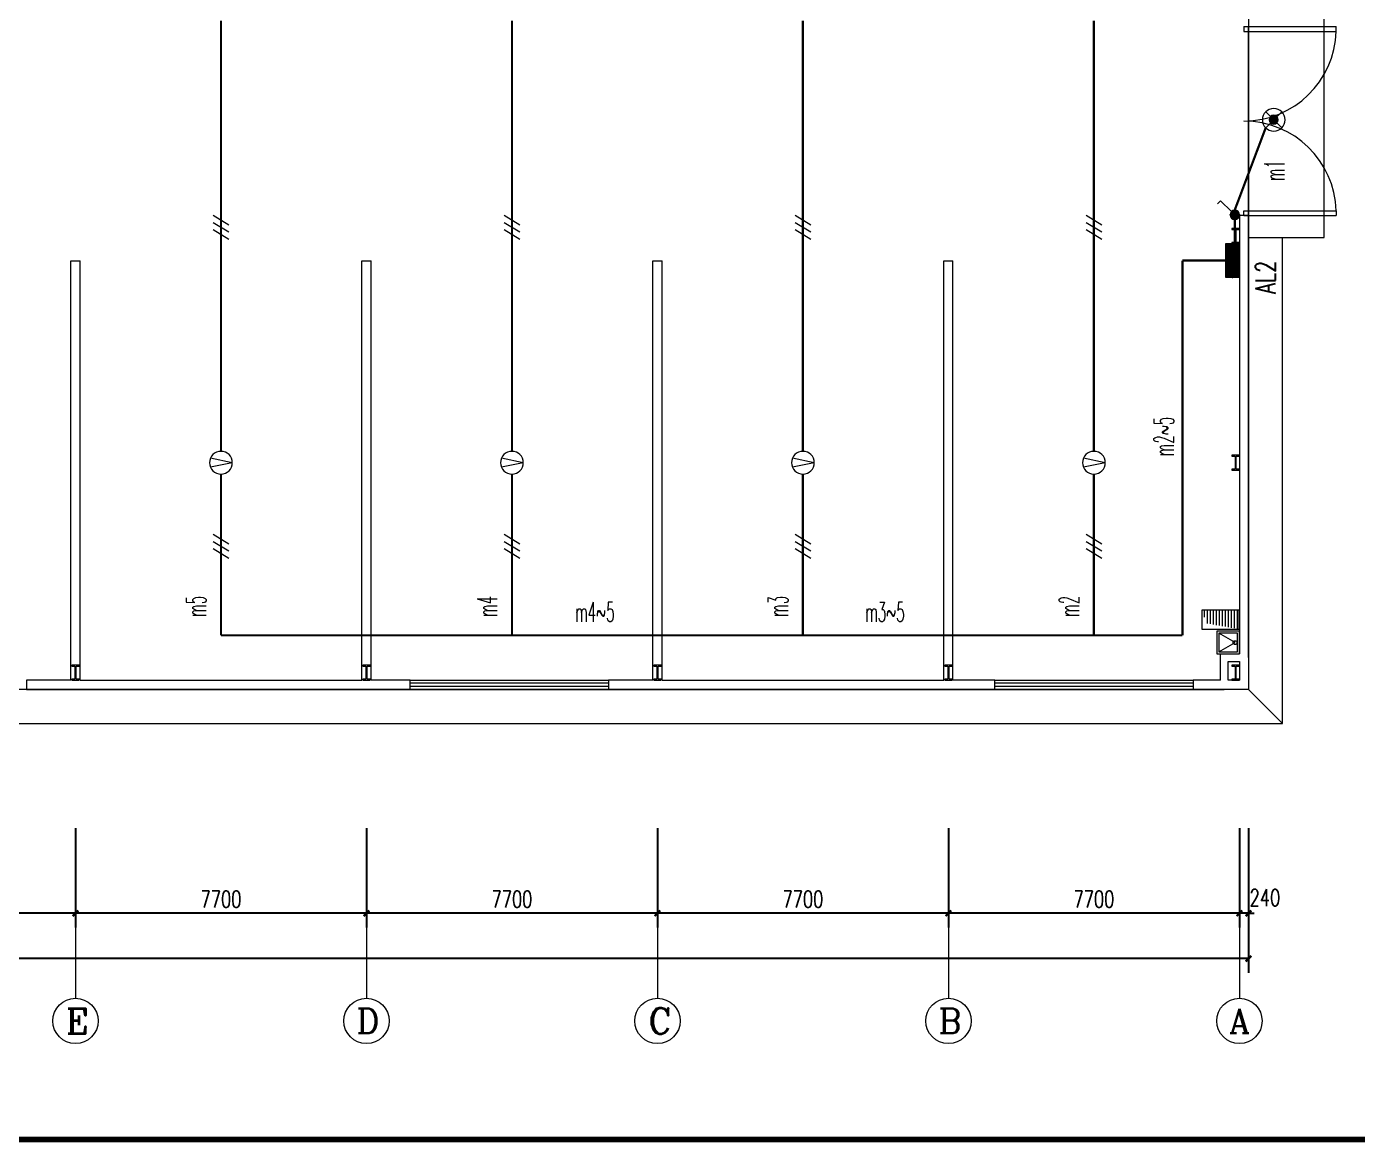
# Model space of a CAD drawing. Header units: inches. Extents: x -3272461 to -2504170, y 403793 to 1071042.
# Drawn here: x -2706341 to -2671127, y 712556 to 742084 of the extents above; entities that cross this region are included whole.
import ezdxf
from ezdxf.enums import TextEntityAlignment as Align

# ---------------------------------------------------------------- set-up
doc = ezdxf.new("R2010")
doc.units = ezdxf.units.IN
doc.header["$LTSCALE"] = 1000
doc.header["$MEASUREMENT"] = 0
doc.header["$PDSIZE"] = -5
doc.layers.get('0').update_dxf_attribs({"lineweight": 18})
for name, color, linetype, lineweight in [('AXIS', 30, 'Continuous', 18), ('DIM-照明', 7, 'Continuous', 18), ('EQUIP-照明', 3, 'Continuous', 18), ('EQUIP-箱柜', 3, 'Continuous', 18), ('jc', 8, 'Continuous', 18), ('PUB_TITLE', 153, 'Continuous', 18), ('TEL_TEXT', 7, 'Continuous', 18), ('WIRE-照明', 1, 'Continuous', 18)]:
    doc.layers.add(name, color=color, linetype=linetype, lineweight=lineweight)
doc.styles.add('_TCH_AXIS', font='complex.shx', dxfattribs={"bigfont": 'gbcbig.shx'})
doc.styles.add('_TCH_DIM', font='simplex.shx', dxfattribs={"width": 0.7, "bigfont": 'gbcbig.shx'})
doc.styles.add('_TCH_DIM_T3', font='simplex.shx', dxfattribs={"width": 0.705882, "bigfont": 'gbcbig.shx'})
doc.styles.add('_TCH_LABEL', font='complex.shx', dxfattribs={"bigfont": 'gbcbig.shx'})
doc.styles.add('_TEL_DIM', font='simplex.shx', dxfattribs={"width": 0.8, "bigfont": 'hztxt.shx'})
doc.styles.get("Standard").update_dxf_attribs({"font": 'gbenor.shx', "bigfont": 'gbcbig.shx'})
doc.dimstyles.new('_TCH_ARCH&&150', dxfattribs={"dimtxt": 446.25, "dimasz": 150, "dimexe": 375, "dimexo": 450, "dimgap": 150, "dimtad": 1, "dimdec": 0, "dimzin": 0, "dimdsep": 46, "dimtxsty": '_TCH_DIM_T3', "dimblk": 'ARCHTICK', "dimcen": 0.09, "dimdle": 300, "dimclrt": 7, "dimazin": 2, "dimtfac": 1, "dimtdec": 0, "dimtix": 1, "dimtmove": 2, "dimatfit": 3, "dimfxl": 1, "dimtolj": 1, "dimarcsym": 0})

# ---------------------------------------------------------------- blocks, each defined once
blk = doc.blocks.new('_ArchTick_0')
at = {"color": 0, "linetype": 'ByBlock'}
blk.add_lwpolyline([(-0.5, -0.5, 0.4, 0.4, 0), (0.5, 0.5, 0.4, 0.4, 0)], format="xyseb", dxfattribs=at)
blk = doc.blocks.new('*X298')
at = {"layer": 'AXIS', "color": 0, "lineweight": -2}
for p, q in [((-2743788, 720869), (-2743788, 717044)), ((-2674008, 720869), (-2674008, 717044)), ((-2674008, 717419), (-2743788, 717419))]:
    blk.add_line(p, q, dxfattribs=at)
at = {"layer": 'AXIS', "color": 0, "lineweight": -2, "xscale": 150, "yscale": 150, "zscale": 150, "rotation": 180}
blk.add_blockref('_ArchTick_0', (-2743788, 717419), dxfattribs=at)
at = {"layer": 'AXIS', "color": 0, "lineweight": -2, "xscale": 150, "yscale": 150, "zscale": 150}
blk.add_blockref('_ArchTick_0', (-2674008, 717419), dxfattribs=at)
at = {"layer": 'AXIS', "color": 7, "insert": (-2708898, 717792), "char_height": 446.2, "width": 2115, "attachment_point": 5, "style": '_TCH_DIM_T3'}
blk.add_mtext('69780', dxfattribs=at)
blk = doc.blocks.new('_ARCHTICK')
at = {"color": 0, "linetype": 'ByBlock', "const_width": 0.4}
blk.add_lwpolyline([(-0.5, -0.5), (0.5, 0.5)], dxfattribs=at)
blk = doc.blocks.new('*X299')
at = {"layer": 'AXIS', "color": 0, "lineweight": -2}
for p, q in [((-2674248, 720869), (-2674248, 718244)), ((-2674008, 720869), (-2674008, 718244)), ((-2674248, 718619), (-2674398, 718619)), ((-2674008, 718619), (-2674248, 718619)), ((-2674008, 718619), (-2673858, 718619))]:
    blk.add_line(p, q, dxfattribs=at)
at = {"layer": 'AXIS', "color": 0, "lineweight": -2, "xscale": 150, "yscale": 150, "zscale": 150}
blk.add_blockref('_ArchTick_0', (-2674248, 718619), dxfattribs=at)
at = {"layer": 'AXIS', "color": 0, "lineweight": -2, "xscale": 150, "yscale": 150, "zscale": 150, "rotation": 180}
blk.add_blockref('_ArchTick_0', (-2674008, 718619), dxfattribs=at)
at = {"layer": 'AXIS', "color": 7, "insert": (-2673574, 719031), "char_height": 446.2, "width": 1215, "attachment_point": 5, "style": '_TCH_DIM_T3'}
blk.add_mtext('240', dxfattribs=at)
blk = doc.blocks.new('*X300')
at = {"layer": 'AXIS', "color": 0, "lineweight": -2}
for p, q in [((-2681948, 720869), (-2681948, 718244)), ((-2674248, 720869), (-2674248, 718244)), ((-2674248, 718619), (-2681948, 718619))]:
    blk.add_line(p, q, dxfattribs=at)
at = {"layer": 'AXIS', "color": 0, "lineweight": -2, "xscale": 150, "yscale": 150, "zscale": 150, "rotation": 180}
blk.add_blockref('_ArchTick_0', (-2681948, 718619), dxfattribs=at)
at = {"layer": 'AXIS', "color": 0, "lineweight": -2, "xscale": 150, "yscale": 150, "zscale": 150}
blk.add_blockref('_ArchTick_0', (-2674248, 718619), dxfattribs=at)
at = {"layer": 'AXIS', "color": 7, "insert": (-2678098, 718992), "char_height": 446.2, "width": 1665, "attachment_point": 5, "style": '_TCH_DIM_T3'}
blk.add_mtext('7700', dxfattribs=at)
blk = doc.blocks.new('*X301')
at = {"layer": 'AXIS', "color": 0, "lineweight": -2}
for p, q in [((-2689648, 720869), (-2689648, 718244)), ((-2681948, 720869), (-2681948, 718244)), ((-2681948, 718619), (-2689648, 718619))]:
    blk.add_line(p, q, dxfattribs=at)
at = {"layer": 'AXIS', "color": 0, "lineweight": -2, "xscale": 150, "yscale": 150, "zscale": 150, "rotation": 180}
blk.add_blockref('_ArchTick_0', (-2689648, 718619), dxfattribs=at)
at = {"layer": 'AXIS', "color": 0, "lineweight": -2, "xscale": 150, "yscale": 150, "zscale": 150}
blk.add_blockref('_ArchTick_0', (-2681948, 718619), dxfattribs=at)
at = {"layer": 'AXIS', "color": 7, "insert": (-2685798, 718992), "char_height": 446.2, "width": 1665, "attachment_point": 5, "style": '_TCH_DIM_T3'}
blk.add_mtext('7700', dxfattribs=at)
blk = doc.blocks.new('*X302')
at = {"layer": 'AXIS', "color": 0, "lineweight": -2}
for p, q in [((-2697348, 720869), (-2697348, 718244)), ((-2689648, 720869), (-2689648, 718244)), ((-2689648, 718619), (-2697348, 718619))]:
    blk.add_line(p, q, dxfattribs=at)
at = {"layer": 'AXIS', "color": 0, "lineweight": -2, "xscale": 150, "yscale": 150, "zscale": 150, "rotation": 180}
blk.add_blockref('_ArchTick_0', (-2697348, 718619), dxfattribs=at)
at = {"layer": 'AXIS', "color": 0, "lineweight": -2, "xscale": 150, "yscale": 150, "zscale": 150}
blk.add_blockref('_ArchTick_0', (-2689648, 718619), dxfattribs=at)
at = {"layer": 'AXIS', "color": 7, "insert": (-2693498, 718992), "char_height": 446.2, "width": 1665, "attachment_point": 5, "style": '_TCH_DIM_T3'}
blk.add_mtext('7700', dxfattribs=at)
blk = doc.blocks.new('*X303')
at = {"layer": 'AXIS', "color": 0, "lineweight": -2}
for p, q in [((-2705048, 720869), (-2705048, 718244)), ((-2697348, 720869), (-2697348, 718244)), ((-2697348, 718619), (-2705048, 718619))]:
    blk.add_line(p, q, dxfattribs=at)
at = {"layer": 'AXIS', "color": 0, "lineweight": -2, "xscale": 150, "yscale": 150, "zscale": 150, "rotation": 180}
blk.add_blockref('_ArchTick_0', (-2705048, 718619), dxfattribs=at)
at = {"layer": 'AXIS', "color": 0, "lineweight": -2, "xscale": 150, "yscale": 150, "zscale": 150}
blk.add_blockref('_ArchTick_0', (-2697348, 718619), dxfattribs=at)
at = {"layer": 'AXIS', "color": 7, "insert": (-2701198, 718992), "char_height": 446.2, "width": 1665, "attachment_point": 5, "style": '_TCH_DIM_T3'}
blk.add_mtext('7700', dxfattribs=at)
blk = doc.blocks.new('*X304')
at = {"layer": 'AXIS', "color": 0, "lineweight": -2}
for p, q in [((-2712748, 720869), (-2712748, 718244)), ((-2705048, 720869), (-2705048, 718244)), ((-2705048, 718619), (-2712748, 718619))]:
    blk.add_line(p, q, dxfattribs=at)
at = {"layer": 'AXIS', "color": 0, "lineweight": -2, "xscale": 150, "yscale": 150, "zscale": 150, "rotation": 180}
blk.add_blockref('_ArchTick_0', (-2712748, 718619), dxfattribs=at)
at = {"layer": 'AXIS', "color": 0, "lineweight": -2, "xscale": 150, "yscale": 150, "zscale": 150}
blk.add_blockref('_ArchTick_0', (-2705048, 718619), dxfattribs=at)
at = {"layer": 'AXIS', "color": 7, "insert": (-2708898, 718992), "char_height": 446.2, "width": 1665, "attachment_point": 5, "style": '_TCH_DIM_T3'}
blk.add_mtext('7700', dxfattribs=at)
blk = doc.blocks.new('*X265')
at = {"color": 0}
for p, q in [((-250, 33), (-83, 200)), ((-250, 68), (-118, 200)), ((-250, 104), (-154, 200)), ((-250, 139), (-189, 200)), ((-250, 174), (-224, 200)), ((-247, 0), (-47, 200)), ((-212, 0), (-12, 200)), ((-177, 0), (23, 200)), ((-141, 0), (59, 200)), ((-106, 0), (94, 200)), ((-71, 0), (129, 200)), ((-35, 0), (165, 200)), ((0, 0), (200, 200)), ((35, 0), (235, 200)), ((71, 0), (250, 179)), ((106, 0), (250, 144)), ((141, 0), (250, 109)), ((177, 0), (250, 73)), ((212, 0), (250, 38)), ((247, 0), (250, 3))]:
    blk.add_line(p, q, dxfattribs=at)
blk = doc.blocks.new('$equip$00001421')
for p, q in [((0.75, 0.6), (-0.75, 0.6)), ((-0.75, 0.6), (-0.75, 0)), ((0.75, 0), (0.75, 0.6)), ((-0.75, 0), (0.75, 0))]:
    blk.add_line(p, q)
blk.add_lwpolyline([(-0.75, 0.3, 0.6, 0.6, 0), (0.75, 0.3, 0.6, 0.6, 0)], format="xyseb")
for p in [(0, 0.6), (-0.75, 0.3), (0, 0), (0.75, 0.3)]:
    blk.add_point(p)
at = {"xscale": 0.00300000000061118, "yscale": 0.00300000000061118, "zscale": 0.00300000000061118}
blk.add_blockref('*X265', (0, 0), dxfattribs=at)
at = {"style": '_TCH_LABEL', "flags": 1}
blk.add_attdef('A', (0, 0), '', height=0.00002, dxfattribs=at)
blk = doc.blocks.new('$equip$00001149')
for points in [[(-0.173, 0.1), (0.173, 0.1), (0.2, 0), (-0.2, 0)], [(-0.173, -0.1), (0.173, -0.1), (0.2, 0), (-0.2, 0)], [(-0.1, 0.173), (0.1, 0.173), (0.173, 0.1), (-0.173, 0.1)], [(0, 0.2), (-0.1, 0.173), (0.1, 0.173)], [(-0.1, -0.173), (0.1, -0.173), (0.173, -0.1), (-0.173, -0.1)], [(0, -0.2), (-0.1, -0.173), (0.1, -0.173)]]:
    blk.add_hatch(color=256).paths.add_polyline_path(points, flags=0)
for p, q in [((-0.354, 0.354), (0.354, -0.354)), ((0.354, 0.354), (-0.354, -0.354))]:
    blk.add_line(p, q)
for radius in [0.5, 0.2]:
    blk.add_circle((0, 0), radius)
at = {"flags": 1}
blk.add_attdef('A', (0, 0), '', height=0.00002, dxfattribs=at)
blk = doc.blocks.new('$equip$00001962')
for points in [[(-0.18, 0.313), (0.18, 0.313), (0.208, 0.208), (-0.208, 0.208)], [(-0.18, 0.104), (0.18, 0.104), (0.208, 0.208), (-0.208, 0.208)], [(-0.104, 0.389), (0.104, 0.389), (0.18, 0.313), (-0.18, 0.313)], [(-0.104, 0.028), (0.104, 0.028), (0.18, 0.104), (-0.18, 0.104)], [(0, 0.417), (-0.104, 0.389), (0.104, 0.389)], [(0, 0), (-0.104, 0.028), (0.104, 0.028)]]:
    blk.add_hatch(color=256).paths.add_polyline_path(points, flags=0)
for p, q in [((0.147, 0.356), (0.625, 0.833)), ((0.625, 0.833), (0.766, 0.692))]:
    blk.add_line(p, q)
blk.add_circle((0, 0.208), 0.208)
for p in [(-0.208, 0.208), (0, 0.417), (0, 0), (0.208, 0.208)]:
    blk.add_point(p)
at = {"layer": 'TEL_TEXT', "style": '_TEL_DIM', "flags": 1}
blk.add_attdef('A', text='', height=0.00002, dxfattribs=at).set_placement((0, 0), align=Align.MIDDLE_CENTER)
blk = doc.blocks.new('$equip$00001177')
for q in [(-0.203, -0.457), (0.203, -0.457)]:
    blk.add_line((0, 0.5), q)
blk.add_circle((0, 0), 0.5)
at = {"style": '_TCH_LABEL', "flags": 1}
blk.add_attdef('A', (0, 0), '', height=0.00002, dxfattribs=at)
blk = doc.blocks.new('$TELECSYS$00000097')
for p, q in [((-0.2, 0.4), (-1, -0.4)), ((0.4, 0.4), (-0.4, -0.4)), ((1, 0.4), (0.2, -0.4))]:
    blk.add_line(p, q)
at = {"width": 0.8}
blk.add_attdef('N', text='', height=1, dxfattribs=at).set_placement((-0.017, 1.056), align=Align.MIDDLE_CENTER)
blk = doc.blocks.new('$TelecSys$00000154')
blk.add_blockref('$TELECSYS$00000097', (0, 0))
at = {"style": '_TEL_DIM', "width": 0.7}
blk.add_attdef('N', text='', height=0.875, dxfattribs=at).set_placement((-0.015, 0.924), align=Align.MIDDLE_CENTER)
blk = doc.blocks.new('$DorLib2D$00000002')
for p, q in [((-0.5, 0), (-0.5, 0.4875)), ((-0.475, 0.4875), (-0.5, 0.4875)), ((-0.475, 0), (-0.475, 0.4875)), ((0.475, 0), (0.475, 0.4875)), ((0.475, 0.4875), (0.5, 0.4875)), ((0.5, 0), (0.5, 0.4875)), ((-0.5, 0), (-0.475, 0)), ((0.5, 0), (0.475, 0))]:
    blk.add_line(p, q)
at = {"lineweight": 13}
for centre, start, end in [((-0.4875, 0), 0, 88.53072), ((0.4875, 0), 91.46928, 180)]:
    blk.add_arc(centre, 0.4875, start, end, dxfattribs=at)
blk = doc.blocks.new('$WINLIB2D$00000001')
at = {"color": 0}
for points in [[(-0.5, 0.5), (-0.5, -0.5)], [(-0.5, 0.5), (0.5, 0.5)], [(0.5, -0.5), (0.5, 0.5)], [(0.5, 0.1667), (-0.5, 0.1667)], [(0.5, -0.1667), (-0.5, -0.1667)], [(-0.5, -0.5), (0.5, -0.5)]]:
    blk.add_lwpolyline(points, dxfattribs=at)

msp = doc.modelspace()

# ---------------------------------------------------------------- hatches: boundary and pattern name
at = {"layer": 'jc'}
h = msp.add_hatch(dxfattribs=at)
h.set_pattern_fill('ANSI31', color=256, style=0, pattern_type=0)
h.set_pattern_definition([(270, (0, 0), (79.375, -5e-14), [])])
h.paths.add_polyline_path([(-2674257.1, 726640.1), (-2674257.1, 726140.1), (-2675110.7, 726293), (-2675247.1, 726640.1)], flags=0)

# ---------------------------------------------------------------- linework, layer by layer
at = {"layer": 'AXIS'}
for p, q in [((-2705047.8, 720868.9), (-2705047.8, 716368.9)), ((-2697347.8, 720868.9), (-2697347.8, 716368.9)), ((-2689647.8, 720868.9), (-2689647.8, 716368.9)), ((-2681947.8, 720868.9), (-2681947.8, 716368.9)), ((-2674247.8, 720868.9), (-2674247.8, 716368.9))]:
    msp.add_line(p, q, dxfattribs=at)
for centre in [(-2705047.8, 715768.9), (-2697347.8, 715768.9), (-2689647.8, 715768.9), (-2681947.8, 715768.9), (-2674247.8, 715768.9)]:
    msp.add_circle(centre, 600, dxfattribs=at)
at = {"layer": 'jc'}
for p, q in [((-2674007.8, 737083.8), (-2674007.8, 742083.8)), ((-2674007.8, 737083.8), (-2674247.8, 737083.8)), ((-2674247.8, 737083.8), (-2674247.8, 725483.8)), ((-2674007.8, 725383.8), (-2674007.8, 737083.8)), ((-2674247.8, 736743.8), (-2674447.8, 736743.8)), ((-2674447.8, 736743.8), (-2674447.8, 736713.8)), ((-2674447.8, 736713.8), (-2674362.8, 736713.8)), ((-2674362.8, 736713.8), (-2674362.8, 736373.8)), ((-2674332.8, 736373.8), (-2674332.8, 736713.8)), ((-2674332.8, 736713.8), (-2674247.8, 736713.8)), ((-2674247.8, 736713.8), (-2674247.8, 736743.8)), ((-2674362.8, 736373.8), (-2674447.8, 736373.8)), ((-2674447.8, 736373.8), (-2674447.8, 736343.8)), ((-2674447.8, 736343.8), (-2674247.8, 736343.8)), ((-2674247.8, 736373.8), (-2674332.8, 736373.8)), ((-2674247.8, 736343.8), (-2674247.8, 736373.8)), ((-2705167.8, 724784.4), (-2705167.8, 735884.4)), ((-2705167.8, 735884.4), (-2704927.8, 735884.4)), ((-2704927.8, 724784.4), (-2704927.8, 735884.4)), ((-2697467.8, 724784.4), (-2697467.8, 735884.4)), ((-2697467.8, 735884.4), (-2697227.8, 735884.4)), ((-2697227.8, 724784.4), (-2697227.8, 735884.4)), ((-2689767.8, 724784.4), (-2689767.8, 735884.4)), ((-2689767.8, 735884.4), (-2689527.8, 735884.4)), ((-2689527.8, 724784.4), (-2689527.8, 735884.4)), ((-2682067.8, 724784.4), (-2682067.8, 735883.8)), ((-2682067.8, 735883.8), (-2681827.8, 735883.8)), ((-2681827.8, 724784.4), (-2681827.8, 735883.8)), ((-2674247.8, 730743.8), (-2674447.8, 730743.8)), ((-2674447.8, 730743.8), (-2674447.8, 730713.8)), ((-2674447.8, 730713.8), (-2674362.8, 730713.8)), ((-2674362.8, 730713.8), (-2674362.8, 730373.8)), ((-2674332.8, 730373.8), (-2674332.8, 730713.8)), ((-2674332.8, 730713.8), (-2674247.8, 730713.8)), ((-2674247.8, 730713.8), (-2674247.8, 730743.8)), ((-2674362.8, 730373.8), (-2674447.8, 730373.8)), ((-2674447.8, 730373.8), (-2674447.8, 730343.8)), ((-2674247.8, 730373.8), (-2674332.8, 730373.8)), ((-2674247.8, 730343.8), (-2674247.8, 730373.8)), ((-2674447.8, 730343.8), (-2674247.8, 730343.8)), ((-2674747.8, 724784.4), (-2674747.8, 725483.8)), ((-2674747.8, 725483.8), (-2674247.8, 725483.8)), ((-2704947.8, 725185), (-2705147.8, 725185)), ((-2705147.8, 725185), (-2705147.8, 725155)), ((-2705147.8, 725155), (-2705062.8, 725155)), ((-2705062.8, 725155), (-2705062.8, 724815)), ((-2705032.8, 724815), (-2705032.8, 725155)), ((-2705032.8, 725155), (-2704947.8, 725155)), ((-2704947.8, 725155), (-2704947.8, 725185)), ((-2697247.8, 725185), (-2697447.8, 725185)), ((-2697447.8, 725185), (-2697447.8, 725155)), ((-2697447.8, 725155), (-2697362.8, 725155)), ((-2697362.8, 725155), (-2697362.8, 724815)), ((-2697332.8, 724815), (-2697332.8, 725155)), ((-2697332.8, 725155), (-2697247.8, 725155)), ((-2697247.8, 725155), (-2697247.8, 725185)), ((-2689547.8, 725185), (-2689747.8, 725185)), ((-2689747.8, 725185), (-2689747.8, 725155)), ((-2689747.8, 725155), (-2689662.8, 725155)), ((-2689662.8, 725155), (-2689662.8, 724815)), ((-2689632.8, 724815), (-2689632.8, 725155)), ((-2689632.8, 725155), (-2689547.8, 725155)), ((-2689547.8, 725155), (-2689547.8, 725185)), ((-2681847.8, 725184.4), (-2682047.8, 725184.4)), ((-2682047.8, 725184.4), (-2682047.8, 725154.4)), ((-2682047.8, 725154.4), (-2681962.8, 725154.4)), ((-2681962.8, 725154.4), (-2681962.8, 724814.4)), ((-2681932.8, 724814.4), (-2681932.8, 725154.4)), ((-2681932.8, 725154.4), (-2681847.8, 725154.4)), ((-2681847.8, 725154.4), (-2681847.8, 725184.4)), ((-2674547.8, 724784.4), (-2674547.8, 725283.8)), ((-2674547.8, 725283.8), (-2674247.8, 725283.8)), ((-2674247.8, 725184.4), (-2674447.8, 725184.4)), ((-2674447.8, 725184.4), (-2674447.8, 725154.4)), ((-2674447.8, 725154.4), (-2674362.8, 725154.4)), ((-2674362.8, 725154.4), (-2674362.8, 724814.4)), ((-2674332.8, 724814.4), (-2674332.8, 725154.4)), ((-2674332.8, 725154.4), (-2674247.8, 725154.4)), ((-2674247.8, 725283.8), (-2674247.8, 724784.4)), ((-2674247.8, 725154.4), (-2674247.8, 725184.4)), ((-2674007.8, 725383.8), (-2674007.8, 724544.4)), ((-2705167.8, 724784.4), (-2706341.1, 724784.4)), ((-2706341.1, 724784.4), (-2706341.1, 724544.4)), ((-2705062.8, 724815), (-2705147.8, 724815)), ((-2705147.8, 724815), (-2705147.8, 724785)), ((-2705147.8, 724785), (-2704947.8, 724785)), ((-2704947.8, 724815), (-2705032.8, 724815)), ((-2704947.8, 724785), (-2704947.8, 724815)), ((-2704927.8, 724784.4), (-2697467.8, 724784.4)), ((-2697362.8, 724815), (-2697447.8, 724815)), ((-2697447.8, 724815), (-2697447.8, 724785)), ((-2697447.8, 724785), (-2697247.8, 724785)), ((-2697247.8, 724815), (-2697332.8, 724815)), ((-2697247.8, 724785), (-2697247.8, 724815)), ((-2696191.1, 724784.4), (-2697227.8, 724784.4)), ((-2696191.1, 724544.4), (-2696191.1, 724784.4)), ((-2689767.8, 724784.4), (-2690941.1, 724784.4)), ((-2690941.1, 724784.4), (-2690941.1, 724544.4)), ((-2689662.8, 724815), (-2689747.8, 724815)), ((-2689747.8, 724815), (-2689747.8, 724785)), ((-2689747.8, 724785), (-2689547.8, 724785)), ((-2689547.8, 724815), (-2689632.8, 724815)), ((-2689547.8, 724785), (-2689547.8, 724815)), ((-2689527.8, 724784.4), (-2682067.8, 724784.4)), ((-2681962.8, 724814.4), (-2682047.8, 724814.4)), ((-2682047.8, 724814.4), (-2682047.8, 724784.4)), ((-2682047.8, 724784.4), (-2681847.8, 724784.4)), ((-2681847.8, 724814.4), (-2681932.8, 724814.4)), ((-2681847.8, 724784.4), (-2681847.8, 724814.4)), ((-2680722.8, 724784.4), (-2681827.8, 724784.4)), ((-2680722.8, 724544.4), (-2680722.8, 724784.4)), ((-2674747.8, 724784.4), (-2675472.8, 724784.4)), ((-2675472.8, 724784.4), (-2675472.8, 724544.4)), ((-2674247.8, 724784.4), (-2674547.8, 724784.4)), ((-2674362.8, 724814.4), (-2674447.8, 724814.4)), ((-2674447.8, 724814.4), (-2674447.8, 724784.4)), ((-2674447.8, 724784.4), (-2674247.8, 724784.4)), ((-2674247.8, 724814.4), (-2674332.8, 724814.4)), ((-2674247.8, 724784.4), (-2674247.8, 724814.4)), ((-2706341.1, 724544.4), (-2705047.8, 724544.4)), ((-2705047.8, 724544.4), (-2697347.8, 724544.4)), ((-2697347.8, 724544.4), (-2696191.1, 724544.4)), ((-2690941.1, 724544.4), (-2689647.8, 724544.4)), ((-2689647.8, 724544.4), (-2681947.8, 724544.4)), ((-2681947.8, 724544.4), (-2680722.8, 724544.4)), ((-2675472.8, 724544.4), (-2674647.8, 724544.4)), ((-2674007.8, 724544.4), (-2674647.8, 724544.4)), ((-2673107.8, 723644.4), (-2674007.8, 724544.4))]:
    msp.add_line(p, q, dxfattribs=at)
for points in [[(-2743787.8, 724544.4), (-2743787.8, 760544.4), (-2674007.8, 760544.4), (-2674007.8, 724544.4)], [(-2672007.8, 736503.8), (-2672007.8, 742583.8), (-2674007.8, 742583.8), (-2674007.8, 736503.8)], [(-2675247.1, 726140.1), (-2674257.1, 726140.1), (-2674257.1, 726640.1), (-2675247.1, 726640.1)], [(-2674247.1, 725483.8), (-2674247.1, 726083.8), (-2674847.1, 726083.8), (-2674847.1, 725483.8)], [(-2674297.1, 725533.8), (-2674297.1, 726033.8), (-2674797.1, 726033.8), (-2674797.1, 725533.8)]]:
    msp.add_lwpolyline(points, close=True, dxfattribs=at)
for points in [[(-2744687.8, 736503.8), (-2744687.8, 723644.4), (-2673107.8, 723644.4), (-2673107.8, 736503.8)], [(-2674797.1, 725533.8), (-2674363.9, 725783.8), (-2674797.1, 726033.8)]]:
    msp.add_lwpolyline(points, dxfattribs=at)
msp.add_circle((-2674363.9, 725780.4), 50, dxfattribs=at)
at = {"layer": 'PUB_TITLE'}
msp.add_lwpolyline([(-2651494.3, 712630.6, 150, 150, 0), (-2651494.3, 772630.6, 150, 150, 0), (-2757694.3, 772630.6, 150, 150, 0), (-2757694.3, 712630.6, 150, 150, 0)], format="xyseb", close=True, dxfattribs=at)
at = {"layer": 'WIRE-照明', "linetype": 'Continuous'}
for points in [[(-2701197.8, 742243.8, 60, 60, 0), (-2701197.8, 730843.8, 60, 60, 0)], [(-2693497.8, 742243.8, 60, 60, 0), (-2693497.8, 730843.8, 60, 60, 0)], [(-2685797.8, 742243.8, 60, 60, 0), (-2685797.8, 730843.8, 60, 60, 0)], [(-2678097.8, 742243.8, 60, 60, 0), (-2678097.8, 730843.8, 60, 60, 0)], [(-2674372.8, 737227.5, 60, 60, 0), (-2673552.6, 739405.9, 60, 60, 0)], [(-2674372.8, 736341.5, 60, 60, 0), (-2674372.8, 737102.5, 60, 60, 0)], [(-2675755, 725974.2, 60, 60, 0), (-2675755, 735893.8, 60, 60, 0)], [(-2675755, 735893.8, 60, 60, 0), (-2674607.8, 735893.8, 60, 60, 0)], [(-2701197.8, 730243.8, 60, 60, 0), (-2701197.8, 725974.2, 60, 60, 0)], [(-2693497.8, 730243.8, 60, 60, 0), (-2693497.8, 725974.2, 60, 60, 0)], [(-2685797.8, 730243.8, 60, 60, 0), (-2685797.8, 725974.2, 60, 60, 0)], [(-2678097.8, 730243.8, 60, 60, 0), (-2678097.8, 725974.2, 60, 60, 0)], [(-2675755, 725974.2, 60, 60, 0), (-2701197.8, 725974.2, 60, 60, 0)]]:
    msp.add_lwpolyline(points, format="xyseb", dxfattribs=at)

# ---------------------------------------------------------------- block references
at = {"layer": 'DIM-照明', "xscale": 315, "yscale": 525, "zscale": 315, "rotation": 270}
for p in [(-2701197.8, 736768.7), (-2693497.8, 736768.7), (-2685797.8, 736768.7), (-2678097.8, 736768.7), (-2701197.8, 728325.6), (-2693497.8, 728325.6), (-2685797.8, 728325.6), (-2678097.8, 728325.6)]:
    msp.add_blockref('$TelecSys$00000154', p, dxfattribs=at)
at = {"layer": 'EQUIP-照明', "xscale": -599.9999999999998, "yscale": 599.9999999999998, "zscale": 599.9999999999998}
for name, p in [('$equip$00001149', (-2673340.5, 739618.1)), ('$equip$00001962', (-2674372.8, 736977.5))]:
    msp.add_blockref(name, p, dxfattribs=at)
at = {"layer": 'EQUIP-照明', "xscale": -599.9999999999998, "yscale": 599.9999999999998, "zscale": 599.9999999999995, "rotation": 270}
for p in [(-2701197.8, 730543.8), (-2693497.8, 730543.8), (-2685797.8, 730543.8), (-2678097.8, 730543.8)]:
    msp.add_blockref('$equip$00001177', p, dxfattribs=at)
at = {"layer": 'EQUIP-箱柜', "xscale": -599.9999999999998, "yscale": 599.9999999999998, "zscale": 599.9999999999998, "rotation": 90}
msp.add_blockref('$equip$00001421', (-2674247.8, 735893.8), dxfattribs=at)
at = {"layer": 'jc', "xscale": -5000, "yscale": -5000, "zscale": 240, "rotation": 90}
msp.add_blockref('$DorLib2D$00000002', (-2674127.8, 739583.8), dxfattribs=at)
at = {"layer": 'jc', "xscale": 5250, "yscale": -240, "zscale": 240}
for p in [(-2693566.1, 724664.4), (-2678097.8, 724664.4)]:
    msp.add_blockref('$WINLIB2D$00000001', p, dxfattribs=at)

# ---------------------------------------------------------------- texts
at = {"layer": 'AXIS', "color": 7, "style": '_TCH_AXIS'}
for s, height, p in [('E', 668.2, (-2705302.3, 715434.8)), ('D', 652.9, (-2697612, 715442.4)), ('C', 683.5, (-2689891.9, 715427.1)), ('B', 652.9, (-2682212, 715442.4)), ('A', 637.8, (-2674521.1, 715450))]:
    msp.add_text(s, height=height, dxfattribs=at).set_placement(p)
at = {"layer": 'TEL_TEXT'}
for s, style, width, p in [('m1', '_TEL_DIM', 0.494118, (-2673056.3, 737999.5)), ('AL2', '_TCH_DIM', 0.705882, (-2673296.4, 735012.8)), ('m2~5', '_TEL_DIM', 0.494118, (-2675987, 730713.1)), ('m5', '_TEL_DIM', 0.494118, (-2701592.3, 726463.3)), ('m4', '_TEL_DIM', 0.494118, (-2693892.3, 726463.3)), ('m3', '_TEL_DIM', 0.494118, (-2686192.3, 726463.3)), ('m2', '_TEL_DIM', 0.494118, (-2678492.3, 726463.3))]:
    msp.add_text(s, height=525, rotation=90, dxfattribs=dict(at, style=style, width=width)).set_placement(p)
at = {"layer": 'TEL_TEXT', "style": '_TEL_DIM', "width": 0.494118}
for s, p in [('m4~5', (-2691827.4, 726329.3)), ('m3~5', (-2684151.6, 726329.3))]:
    msp.add_text(s, height=525, dxfattribs=at).set_placement(p)

# ---------------------------------------------------------------- dimensions: what is measured, and where the dimension line sits
at = {"layer": 'AXIS'}
for base, p1, p2, picture, middle in [((-2743787.8, 717418.9), (-2674007.8, 722368.9), (-2743787.8, 722368.9), '*X298', (-2708897.8, 717792)), ((-2712747.8, 718618.9), (-2705047.8, 722368.9), (-2712747.8, 722368.9), '*X304', (-2708897.8, 718992)), ((-2705047.8, 718618.9), (-2697347.8, 722368.9), (-2705047.8, 722368.9), '*X303', (-2701197.8, 718992)), ((-2697347.8, 718618.9), (-2689647.8, 722368.9), (-2697347.8, 722368.9), '*X302', (-2693497.8, 718992)), ((-2689647.8, 718618.9), (-2681947.8, 722368.9), (-2689647.8, 722368.9), '*X301', (-2685797.8, 718992)), ((-2681947.8, 718618.9), (-2674247.8, 722368.9), (-2681947.8, 722368.9), '*X300', (-2678097.8, 718992))]:
    dim = msp.add_linear_dim(base=base, p1=p1, p2=p2, angle=180, dimstyle='_TCH_ARCH&&150', override={"dimexo": 1500, "dimsah": 1, "dimtzin": 0}, dxfattribs=at)
    dim.commit()
    dim.dimension.update_dxf_attribs({"geometry": picture, "text_midpoint": middle})
dim = msp.add_linear_dim(base=(-2674247.8, 718618.9), p1=(-2674007.8, 722368.9), p2=(-2674247.8, 722368.9), angle=180, dimstyle='_TCH_ARCH&&150', override={"dimexo": 1500, "dimsah": 1, "dimtzin": 0}, dxfattribs=at)
dim.commit()
dim.dimension.update_dxf_attribs({"geometry": '*X299', "text_midpoint": (-2673574.3, 719031.4), "dimtype": 160})

doc.saveas('drawing.dxf')
